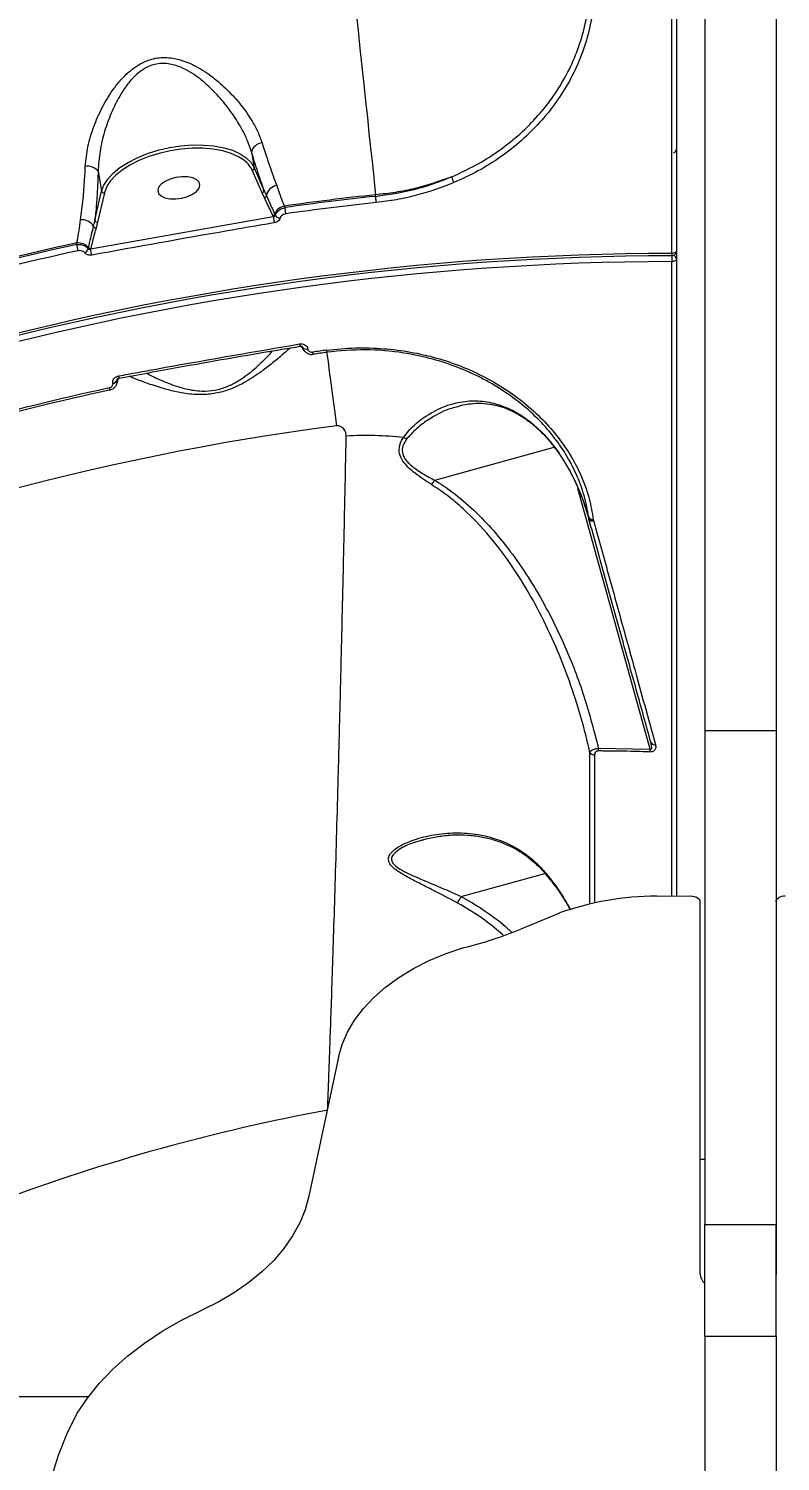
# Model space of a CAD drawing. Header units: millimetres. Extents: x -10374 to 11119, y -8221 to 9433.
# Drawn here: x 1951.5 to 2109.9, y -1887.1 to -1585.2 of the extents above; entities that cross this region are included whole.
import ezdxf

# ---------------------------------------------------------------- set-up
doc = ezdxf.new("R2010")
doc.units = ezdxf.units.MM
for name, color, linetype in [('DIKOM_ОБЪЕКТ', 7, 'Continuous'), ('DIKOM_РАЗМЕР_ЗОНА', 7, 'Continuous'), ('DIKOM_РАЗМЕР_ОБЪЕКТА', 7, 'Continuous')]:
    doc.layers.add(name, color=color, linetype=linetype)
doc.styles.add('style1', font='arial.ttf', dxfattribs={"width": 0.8})
doc.dimstyles.new('1-50', dxfattribs={"dimtxt": 300, "dimasz": 200, "dimexe": 100, "dimexo": 0, "dimgap": 100, "dimtad": 0, "dimdec": 0, "dimtxsty": 'style1', "dimcen": 0, "dimclrd": 7, "dimclre": 7, "dimadec": 1, "dimazin": 2, "dimtfac": 1, "dimtdec": 0, "dimtmove": 1, "dimatfit": 3, "dimfxl": 0, "dimlwd": 25, "dimlwe": 18, "dimarcsym": 0})

# ---------------------------------------------------------------- blocks, each defined once
blk = doc.blocks.new('*D16')
at = {"layer": 'Defpoints', "color": 0, "transparency": 16777216}
for p in [(-9045.1, 5161.67), (3694.49, 5161.67), (1813.16, -6719.94)]:
    blk.add_point(p, dxfattribs=at)
at = {"layer": 'DIKOM_РАЗМЕР_ОБЪЕКТА', "color": 7, "lineweight": 18, "transparency": 16777216}
for p, q in [((3694.49, 5161.67), (-9145.1, 5161.67)), ((1813.16, -6719.94), (-9145.1, -6719.94))]:
    blk.add_line(p, q, dxfattribs=at)
at = {"layer": 'DIKOM_РАЗМЕР_ОБЪЕКТА', "color": 7, "lineweight": 25, "transparency": 16777216}
for p, q in [((-9045.1, 4961.67), (-9045.1, -0.45)), ((-9045.1, -6519.94), (-9045.1, -1080.23))]:
    blk.add_line(p, q, dxfattribs=at)
at = {"layer": 'DIKOM_РАЗМЕР_ОБЪЕКТА', "color": 7, "transparency": 16777216}
for points in [[(-9078.43, 4961.67), (-9011.76, 4961.67), (-9045.1, 5161.67)], [(-9078.43, -6519.94), (-9011.76, -6519.94), (-9045.1, -6719.94)]]:
    blk.add_solid(points, dxfattribs=at)
at = {"layer": 'DIKOM_РАЗМЕР_ОБЪЕКТА', "color": 0, "transparency": 16777216, "insert": (-9045.1, -540.34), "char_height": 300, "attachment_point": 5, "rotation": 90, "style": 'style1'}
blk.add_mtext('11900', dxfattribs=at)
blk = doc.blocks.new('*D15')
at = {"layer": 'Defpoints', "color": 0, "transparency": 16777216}
for p in [(-5227.87, 8308.78), (9119.43, -1150.4), (-5227.87, -1991.82)]:
    blk.add_point(p, dxfattribs=at)
at = {"layer": 'DIKOM_РАЗМЕР_ОБЪЕКТА', "color": 7, "lineweight": 18, "transparency": 16777216}
for p, q in [((-5227.87, -1991.82), (-5227.87, 8408.78)), ((9119.43, -1150.4), (9119.43, 8408.78))]:
    blk.add_line(p, q, dxfattribs=at)
at = {"layer": 'DIKOM_РАЗМЕР_ОБЪЕКТА', "color": 7, "lineweight": 25, "transparency": 16777216}
for p, q in [((-5027.87, 8308.78), (187.44, 8308.78)), ((8919.43, 8308.78), (1267.22, 8308.78))]:
    blk.add_line(p, q, dxfattribs=at)
at = {"layer": 'DIKOM_РАЗМЕР_ОБЪЕКТА', "color": 7, "transparency": 16777216}
for points in [[(-5027.87, 8342.11), (-5027.87, 8275.44), (-5227.87, 8308.78)], [(8919.43, 8342.11), (8919.43, 8275.44), (9119.43, 8308.78)]]:
    blk.add_solid(points, dxfattribs=at)
at = {"layer": 'DIKOM_РАЗМЕР_ОБЪЕКТА', "color": 0, "transparency": 16777216, "insert": (727.33, 8308.78), "char_height": 300, "attachment_point": 5, "style": 'style1'}
blk.add_mtext('14350', dxfattribs=at)
blk = doc.blocks.new('*D14')
at = {"layer": 'Defpoints', "color": 0, "transparency": 16777216}
for p in [(-7515.85, 9236.32), (11119.43, -1423.4), (-7515.85, -2401.58)]:
    blk.add_point(p, dxfattribs=at)
at = {"layer": 'DIKOM_РАЗМЕР_ЗОНА', "color": 7, "lineweight": 18, "transparency": 16777216}
for p, q in [((-7515.85, -2401.58), (-7515.85, 9336.32)), ((11119.43, -1423.4), (11119.43, 9336.32))]:
    blk.add_line(p, q, dxfattribs=at)
at = {"layer": 'DIKOM_РАЗМЕР_ЗОНА', "color": 7, "lineweight": 25, "transparency": 16777216}
for p, q in [((-7315.85, 9236.32), (77.56, 9236.32)), ((10919.43, 9236.32), (1157.34, 9236.32))]:
    blk.add_line(p, q, dxfattribs=at)
at = {"layer": 'DIKOM_РАЗМЕР_ЗОНА', "color": 7, "transparency": 16777216}
for points in [[(-7315.85, 9269.65), (-7315.85, 9202.98), (-7515.85, 9236.32)], [(10919.43, 9269.65), (10919.43, 9202.98), (11119.43, 9236.32)]]:
    blk.add_solid(points, dxfattribs=at)
at = {"layer": 'DIKOM_РАЗМЕР_ЗОНА', "color": 0, "transparency": 16777216, "insert": (617.45, 9236.32), "char_height": 300, "attachment_point": 5, "style": 'style1'}
blk.add_mtext('18650', dxfattribs=at)
blk = doc.blocks.new('*D13')
at = {"layer": 'Defpoints', "color": 0, "transparency": 16777216}
for p in [(-10176.97, 7112.81), (3082.33, 7112.81), (2015.48, -8221.4)]:
    blk.add_point(p, dxfattribs=at)
at = {"layer": 'DIKOM_РАЗМЕР_ЗОНА', "color": 7, "lineweight": 18, "transparency": 16777216}
for p, q in [((3082.33, 7112.81), (-10276.97, 7112.81)), ((2015.48, -8221.4), (-10276.97, -8221.4))]:
    blk.add_line(p, q, dxfattribs=at)
at = {"layer": 'DIKOM_РАЗМЕР_ЗОНА', "color": 7, "lineweight": 25, "transparency": 16777216}
for p, q in [((-10176.97, 6912.81), (-10176.97, -14.41)), ((-10176.97, -8021.4), (-10176.97, -1094.19))]:
    blk.add_line(p, q, dxfattribs=at)
at = {"layer": 'DIKOM_РАЗМЕР_ЗОНА', "color": 7, "transparency": 16777216}
for points in [[(-10210.3, 6912.81), (-10143.64, 6912.81), (-10176.97, 7112.81)], [(-10210.3, -8021.4), (-10143.64, -8021.4), (-10176.97, -8221.4)]]:
    blk.add_solid(points, dxfattribs=at)
at = {"layer": 'DIKOM_РАЗМЕР_ЗОНА', "color": 0, "transparency": 16777216, "insert": (-10176.97, -554.3), "char_height": 300, "attachment_point": 5, "rotation": 90, "style": 'style1'}
blk.add_mtext('15300', dxfattribs=at)

msp = doc.modelspace()

# ---------------------------------------------------------------- linework, layer by layer
at = {"layer": 'DIKOM_ОБЪЕКТ', "color": 7, "linetype": 'Continuous', "lineweight": 15}
for p, q in [((2088, -1486.61), (2088, -1767.95)), ((2094, -1507.4), (2094, -1733.06)), ((2108.99, -1562.22), (2108.99, -1847.67)), ((1998.44, -1611.11), (1999.03, -1614.49)), ((2000.67, -1619.76), (1998.62, -1615.03)), ((1999.03, -1614.49), (2001.08, -1619.21)), ((1966.13, -1615.2), (1966.87, -1619.41)), ((1965.46, -1625.56), (1966.87, -1619.41)), ((1967.44, -1619.81), (1966.02, -1625.95)), ((2001.18, -1620.83), (2000.67, -1619.76)), ((2024.6, -1620.52), (2024.6, -1620.19)), ((2005.38, -1622.56), (2005.52, -1622.88)), ((1964.55, -1631.59), (2003.03, -1624.79)), ((1966.02, -1625.95), (1965.71, -1627.14)), ((2003.03, -1624.79), (2002.96, -1624.62)), ((2003.35, -1624.28), (2003.45, -1624.52)), ((1961.56, -1630.7), (1961.64, -1630.35)), ((1964.57, -1631.53), (1964.55, -1631.59)), ((2008.67, -1652.1), (2008.67, -1652.09)), ((2009.15, -1652.24), (2009.27, -1652.39)), ((2009.27, -1652.36), (2009.18, -1652.2)), ((2009.27, -1652.39), (2009.27, -1652.36)), ((2010.3, -1652.64), (2010.3, -1652.66)), ((1969.23, -1659.9), (1969.23, -1659.88)), ((1970.1, -1659.29), (1970.17, -1659.1)), ((1970.12, -1659.13), (1970.1, -1659.27)), ((1970.1, -1659.27), (1970.1, -1659.29)), ((1970.57, -1658.81), (1970.57, -1658.81)), ((1968.45, -1660.9), (1968.55, -1661.36)), ((2037.05, -1680.33), (2062.23, -1673.35)), ((2062.49, -1673.59), (2063.26, -1674.67)), ((2062.49, -1673.67), (2063.25, -1674.75)), ((2082.49, -1737), (2067.25, -1682.05)), ((2069.55, -1688.48), (2069.51, -1688.21)), ((2069.55, -1688.5), (2069.55, -1688.48)), ((2069.55, -1688.5), (2069.56, -1688.52)), ((2070.47, -1688.57), (2070.53, -1688.84)), ((2070.53, -1688.84), (2070.54, -1688.88)), ((2094, -1733.06), (2109, -1733.06)), ((2094, -1733.06), (2094, -1837.19)), ((2109, -1733.06), (2109, -1837.19)), ((2071.57, -1736.8), (2082.49, -1737)), ((2034.67, -1756.12), (2034.44, -1756.18)), ((2042.65, -1768.07), (2060.29, -1763.18)), ((2083.85, -1767.96), (2090.99, -1767.93)), ((2063.35, -1771.53), (2055.18, -1774.91)), ((2093, -1847.49), (2093, -1769.22)), ((2016.79, -1801.92), (2010.55, -1831.23)), ((2093, -1823.4), (2094, -1823.4)), ((2094, -1837.19), (2109, -1837.19)), ((2094, -1860.73), (2094, -1837.19)), ((2109, -1860.73), (2109, -1837.19)), ((2094, -1860.73), (2109, -1860.73)), ((2094, -1860.73), (2094, -1904.28)), ((2109, -1860.73), (2109, -1904.28)), ((1912.78, -1873.4), (1964.12, -1873.4))]:
    msp.add_line(p, q, dxfattribs=at)
at = {"layer": 'DIKOM_ОБЪЕКТ', "color": 7, "linetype": 'Continuous', "lineweight": 15, "flags": 128}
for points in [[(2019.32, -1570.78), (2019.7, -1574.37), (2020.1, -1578.05), (2020.5, -1581.81), (2020.91, -1585.6), (2021.31, -1589.4), (2021.71, -1593.16), (2022.11, -1596.85), (2022.49, -1600.44), (2022.86, -1603.9), (2023.21, -1607.19), (2023.54, -1610.29), (2023.85, -1613.17), (2024.13, -1615.79), (2024.38, -1618.14), (2024.6, -1620.19)], [(1966.87, -1619.41), (1967.34, -1618.14), (1968.15, -1616.87), (1969.29, -1615.63), (1970.73, -1614.45), (1972.44, -1613.36), (1974.38, -1612.37), (1976.52, -1611.51), (1978.79, -1610.8), (1981.16, -1610.26), (1983.57, -1609.89), (1985.98, -1609.7), (1988.31, -1609.71), (1990.53, -1609.9), (1992.59, -1610.27), (1994.44, -1610.82), (1996.04, -1611.54), (1997.36, -1612.4), (1998.36, -1613.39), (1999.03, -1614.49)], [(1996.53, -1612.66), (1995.72, -1612.17), (1994.17, -1611.47), (1992.38, -1610.94), (1990.38, -1610.58), (1988.23, -1610.39), (1985.96, -1610.39), (1983.63, -1610.57), (1981.3, -1610.93), (1979, -1611.46), (1976.79, -1612.14), (1974.72, -1612.98), (1972.84, -1613.93), (1971.18, -1615), (1969.78, -1616.14), (1968.68, -1617.34), (1968.23, -1617.97)], [(1968.23, -1617.97), (1967.89, -1618.57), (1967.44, -1619.81)], [(1983.74, -1620.9), (1984.96, -1620.56), (1986.03, -1620.07), (1986.87, -1619.48), (1987.4, -1618.82), (1987.59, -1618.15), (1987.42, -1617.53), (1986.9, -1617.01), (1986.08, -1616.63), (1985.02, -1616.41), (1983.8, -1616.38), (1982.54, -1616.55), (1981.32, -1616.88), (1980.25, -1617.37), (1979.42, -1617.97), (1978.88, -1618.62), (1978.69, -1619.29), (1978.86, -1619.91), (1979.38, -1620.43), (1980.21, -1620.82), (1981.27, -1621.03), (1982.48, -1621.06), (1983.74, -1620.9)], [(2024.75, -1621.85), (2024.73, -1621.67), (2024.71, -1621.48), (2024.69, -1621.29), (2024.67, -1621.11), (2024.65, -1620.93), (2024.63, -1620.77), (2024.62, -1620.63), (2024.6, -1620.52)], [(2005.7, -1624.19), (2005.68, -1624.02), (2005.65, -1623.83), (2005.63, -1623.64), (2005.6, -1623.46), (2005.58, -1623.28), (2005.55, -1623.12), (2005.53, -1622.99), (2005.52, -1622.88)], [(2088, -1632.04), (2087.98, -1632.14), (2087.92, -1632.23), (2087.83, -1632.31), (2087.71, -1632.39), (2087.56, -1632.45), (2087.38, -1632.5), (2087.2, -1632.53), (2087, -1632.54)], [(2087, -1632.54), (2087, -1632.7), (2087, -1632.83), (2087, -1632.93), (2087, -1633), (2087, -1633.04), (2087, -1633.04)], [(2087, -1633.04), (2087, -1633.16), (2087, -1633.33), (2087, -1633.51), (2087, -1633.71), (2087, -1633.9), (2087, -1634.09), (2087, -1634.27)], [(2088, -1633.77), (2087.98, -1633.87), (2087.92, -1633.96), (2087.83, -1634.05), (2087.71, -1634.13), (2087.56, -1634.19), (2087.38, -1634.23), (2087.2, -1634.26), (2087, -1634.27)], [(2014.26, -1652.95), (2014.28, -1653.08), (2014.3, -1653.19), (2014.31, -1653.29), (2014.32, -1653.35), (2014.32, -1653.4), (2014.32, -1653.41)], [(2014.32, -1653.41), (2014.35, -1653.64), (2014.58, -1655.37), (2014.85, -1657.44), (2015.17, -1659.85), (2015.53, -1662.56), (2015.92, -1665.57), (2016.35, -1668.85)], [(2063.26, -1674.67), (2063.26, -1674.75), (2063.26, -1674.75)], [(2070.53, -1688.84), (2070.36, -1688.86), (2070.19, -1688.87), (2070.03, -1688.85), (2069.89, -1688.81), (2069.76, -1688.75), (2069.66, -1688.67), (2069.59, -1688.58), (2069.55, -1688.5)], [(2090.99, -1767.93), (2091.38, -1767.96), (2091.76, -1768.03), (2092.1, -1768.15), (2092.41, -1768.31), (2092.66, -1768.5), (2092.85, -1768.73), (2092.96, -1768.97), (2093, -1769.22)], [(2109, -1769.16), (2109.04, -1768.91), (2109.14, -1768.68), (2109.32, -1768.46), (2109.56, -1768.27), (2109.85, -1768.11), (2110.18, -1767.99), (2110.54, -1767.91), (2110.92, -1767.88)], [(2016.79, -1801.92), (2017.56, -1799.26), (2018.69, -1796.64), (2020.19, -1794.1), (2022.04, -1791.66), (2024.22, -1789.34), (2026.72, -1787.15), (2029.52, -1785.11), (2032.59, -1783.25), (2035.9, -1781.57), (2039.44, -1780.09), (2043.17, -1778.82)], [(2010.55, -1831.23), (2009.76, -1834.06), (2008.61, -1836.85), (2007.12, -1839.56), (2005.29, -1842.19), (2003.13, -1844.72), (2000.66, -1847.12), (1997.89, -1849.38), (1994.84, -1851.5), (1991.54, -1853.44), (1988, -1855.21)], [(1961.73, -1876.94), (1963.88, -1873.74), (1966.38, -1870.64), (1969.22, -1867.67), (1972.39, -1864.84), (1975.88, -1862.17), (1979.65, -1859.66), (1983.7, -1857.34), (1988, -1855.21)], [(1966.96, -1939.53), (1964.08, -1935.33), (1961.57, -1931.03), (1959.43, -1926.65), (1957.67, -1922.2), (1956.3, -1917.69), (1955.33, -1913.14), (1954.75, -1908.57), (1954.56, -1903.98), (1954.77, -1899.39), (1955.38, -1894.81), (1956.39, -1890.27), (1957.78, -1885.76), (1959.57, -1881.32), (1961.73, -1876.94)]]:
    msp.add_lwpolyline(points, dxfattribs=at)
at = {"layer": 'DIKOM_ОБЪЕКТ', "color": 7, "linetype": 'Continuous', "lineweight": 15}
for centre, radius, start, end in [((2088, -2213.4), 646.28, 96.10022, 114.89978), ((2000.93, -1611.83), 2.59, 95.6685, 164.0166), ((2087.12, -1610.5), 0.878, 286.4492, 357.5263), ((1963.88, -1617.12), 2.95, 40.3767, 98.7222), ((1993.35, -1617.57), 5.85, 25.7093, 57.0406), ((1998.53, -1614.54), 0.502, 280.4702, 5.4801), ((2045, -1615.52), 4.43, 191.2687, 208.4329), ((1967.38, -1619.28), 0.526, 194.3839, 276.1128), ((2000.58, -1619.26), 0.502, 280.4773, 5.5051), ((2001.07, -1620.32), 0.527, 282.5638, 355.941), ((2004.2, -1620.85), 2.65, 99.5676, 169.1122), ((2088, -2213.4), 596.59, 96.10022, 97.95988), ((2088, -2213.4), 596.26, 96.10338, 97.95123), ((2005.9, -1625.24), 2.73, 100.9438, 159.4196), ((2088, -2213.4), 594.93, 96.10338, 97.95123), ((1962.73, -1628.28), 2.84, 31.1338, 96.1551), ((1965.67, -1626.59), 0.551, 203.4283, 273.9892), ((1965.97, -1625.43), 0.527, 194.4137, 276.1035), ((2002.84, -1624.09), 0.544, 282.5288, 339.6009), ((2060.39, -1615.99), 58.03, 188.7219, 190.0391), ((2004.7, -1623.66), 1.51, 214.714, 260.6693), ((2088, -2213.4), 580.87, 90.09855, 120.90145), ((2088, -2213.4), 596.59, 102.22853, 108.77147), ((2088, -2213.4), 596.26, 102.24313, 108.75687), ((2088, -2213.4), 594.93, 102.24313, 108.75687), ((2088, -2213.4), 580.37, 90.09855, 105.5), ((2075.06, -1606.76), 116, 191.9107, 192.5678), ((1961.93, -1633.18), 2.85, 40.5685, 95.9948), ((1962.47, -1631.05), 1.65, 302.0384, 342.7885), ((1964.53, -1630.96), 0.567, 220.2557, 274.2711), ((1914.08, -1641.8), 51.49, 9.9502, 11.4344), ((2087, -1632.04), 1, 270.0986, 285.5), ((2087, -1632.04), 1, 285.5, 0), ((2087.12, -1633.81), 0.882, 2.5576, 75.2509), ((2088, -2213.4), 579.13, 90.09885, 120.90115), ((2014.49, -1650.72), 5.98, 188.7819, 193.2854), ((2010, -1651.68), 1.01, 223.0478, 286.954), ((2010.01, -1651.7), 1.01, 223.0433, 286.9539), ((2088, -2213.4), 565.29, 97.4952, 97.7903), ((2037.95, -1649.94), 26.79, 187.2832, 188.2774), ((2088, -2213.4), 564.82, 97.4952, 97.7903), ((1969.17, -1658.88), 1.01, 273.0417, 336.9621), ((1969.18, -1658.9), 1.01, 273.0315, 336.9761), ((1965.33, -1659.4), 5.27, 6.4114, 11.517), ((2088, -2213.4), 565.29, 102.2097, 108.7903), ((2088, -2213.4), 564.82, 102.2097, 108.7903), ((2088, -2213.4), 549.25, 97.4952, 113.5048), ((2022.66, -1749.69), 78.77, 84.3016, 93.0876), ((2031.7, -1668.9), 2.7, 243.0855, 259.6408), ((2070.28, -1687.59), 0.995, 218.8706, 280.9187), ((2070.27, -1688.11), 0.815, 209.6366, 289.8088), ((2083.38, -1735.23), 0.837, 203.5839, 284.0543), ((2070.65, -1737.17), 1.03, 211.0879, 274.6706), ((2057.18, -1736.65), 14.39, 357.0877, 359.4329), ((2069.2, -1736.51), 13.3, 355.328, 357.8753), ((2084.21, -1830.76), 62.8, 90.3355, 109.4029), ((2024.7, -1701.72), 79.28, 283.4784, 292.6161), ((2088, -2213.4), 407, 100.4016, 110.5976), ((2095.99, -1847.38), 2.99, 181.942, 228.3145)]:
    msp.add_arc(centre, radius, start, end, dxfattribs=at)
for points, knots in [([(2087, -1632.54), (2087, -1628.54), (2087, -1617.71), (2087, -1599.48), (2087, -1577.76), (2087, -1555.51), (2087, -1532.85), (2087, -1509.87), (2087, -1493.27), (2087, -1484.31), (2087, -1483.14)], [0, 0, 0, 0, 0.086423, 0.234598, 0.38324, 0.53212, 0.681, 0.829642, 0.977817, 1, 1, 1, 1]), ([(2040.66, -1616.39), (2042.34, -1615.62), (2045.7, -1614.08), (2050.34, -1611.16), (2054.63, -1607.83), (2058.46, -1604.07), (2061.81, -1599.93), (2064.62, -1595.48), (2066.86, -1590.75), (2068.49, -1585.81), (2069.59, -1580.57), (2069.74, -1576.95), (2069.82, -1575.07)], [0, 0, 0, 0, 0.09928, 0.198876, 0.298152, 0.397422, 0.497008, 0.596272, 0.695087, 0.794221, 0.893033, 1, 1, 1, 1]), ([(2070.83, -1575.4), (2070.74, -1577.32), (2070.59, -1581.02), (2069.47, -1586.38), (2067.81, -1591.43), (2065.53, -1596.27), (2062.66, -1600.82), (2059.25, -1605.04), (2055.35, -1608.88), (2050.98, -1612.29), (2046.24, -1615.27), (2042.82, -1616.85), (2041.11, -1617.63)], [0, 0, 0, 0, 0.107083, 0.205973, 0.305184, 0.404077, 0.503338, 0.602917, 0.702181, 0.801349, 0.900834, 1, 1, 1, 1]), ([(1963.43, -1614.2), (1963.57, -1612.82), (1963.84, -1610.05), (1965.12, -1605.89), (1966.84, -1601.92), (1968.75, -1598.71), (1970.68, -1596.19), (1972.37, -1594.46), (1974.12, -1593.1), (1976.23, -1591.9), (1979, -1591.13), (1982.01, -1591.32), (1984.61, -1592.09), (1987.34, -1593.36), (1990.34, -1595.34), (1993.49, -1598.12), (1996.3, -1601.24), (1998.39, -1604.25), (1999.84, -1606.94), (2000.39, -1608.48), (2000.67, -1609.25)], [0, 0, 0, 0, 0.075448, 0.15103, 0.221386, 0.291723, 0.334657, 0.377544, 0.410428, 0.443256, 0.49625, 0.549079, 0.588988, 0.628973, 0.696944, 0.765008, 0.836351, 0.907629, 0.953829, 1, 1, 1, 1]), ([(1998.44, -1611.11), (1998.18, -1610.35), (1997.67, -1608.81), (1996.35, -1606.11), (1994.48, -1603.06), (1991.98, -1599.87), (1989.17, -1596.99), (1986.53, -1594.89), (1984.08, -1593.5), (1981.81, -1592.64), (1979.13, -1592.35), (1976.7, -1593.07), (1974.9, -1594.24), (1973.41, -1595.58), (1971.98, -1597.31), (1970.36, -1599.82), (1968.79, -1603.02), (1967.41, -1606.94), (1966.4, -1611.07), (1966.22, -1613.81), (1966.13, -1615.2)], [0, 0, 0, 0, 0.046879, 0.094488, 0.166787, 0.240771, 0.308685, 0.378022, 0.416343, 0.455548, 0.504914, 0.554034, 0.584908, 0.61674, 0.658911, 0.701801, 0.772713, 0.845076, 0.921411, 1, 1, 1, 1]), ([(2001.08, -1619.21), (2000.65, -1617.98), (1999.79, -1615.49), (1998.89, -1612.58), (1998.44, -1611.11)], [0, 0, 0, 0, 0.496057, 1, 1, 1, 1]), ([(2000.67, -1609.25), (2001.19, -1610.88), (2002.26, -1614.18), (2003.25, -1616.87), (2003.76, -1618.24)], [0, 0, 0, 0, 0.494245, 1, 1, 1, 1]), ([(1962.43, -1625.45), (1962.62, -1624.02), (1962.97, -1621.39), (1963.27, -1617.5), (1963.39, -1615.12), (1963.43, -1614.2)], [0, 0, 0, 0, 0.425118, 0.77808, 1, 1, 1, 1]), ([(1966.13, -1615.2), (1966.09, -1616.46), (1966, -1618.98), (1965.77, -1622.44), (1965.56, -1624.53), (1965.46, -1625.56)], [0, 0, 0, 0, 0.33576, 0.674759, 1, 1, 1, 1]), ([(2040.66, -1616.39), (2038.11, -1617.29), (2034.25, -1618.66), (2028.8, -1619.74), (2026, -1620.04), (2024.6, -1620.19)], [0, 0, 0, 0, 0.492786, 0.746392, 1, 1, 1, 1]), ([(2024.6, -1620.52), (2027.32, -1620.12), (2031.44, -1619.51), (2036.76, -1617.93), (2039.36, -1616.9), (2040.66, -1616.39)], [0, 0, 0, 0, 0.492804, 0.746399, 1, 1, 1, 1]), ([(2041.11, -1617.63), (2038.51, -1618.6), (2034.57, -1620.08), (2029.03, -1621.29), (2026.17, -1621.66), (2024.75, -1621.85)], [0, 0, 0, 0, 0.492769, 0.746382, 1, 1, 1, 1]), ([(2001.08, -1619.21), (2001.15, -1619.38), (2001.31, -1619.76), (2001.49, -1620.14), (2001.59, -1620.35)], [0, 0, 0, 0, 0.435295, 1, 1, 1, 1]), ([(2002.96, -1624.62), (2002.81, -1624.29), (2002.25, -1623.01), (2001.63, -1621.75), (2001.18, -1620.83)], [0, 0, 0, 0, 0.264693, 1, 1, 1, 1]), ([(2001.59, -1620.35), (2001.67, -1620.52), (2002.06, -1621.33), (2002.64, -1622.65), (2003.13, -1623.78), (2003.35, -1624.28)], [0, 0, 0, 0, 0.122281, 0.611438, 1, 1, 1, 1]), ([(2003.76, -1618.24), (2004.24, -1619.61), (2004.78, -1621.17), (2005.32, -1622.41), (2005.38, -1622.56)], [0, 0, 0, 0, 0.882137, 1, 1, 1, 1]), ([(2003.45, -1624.52), (2003.49, -1624.43), (2003.62, -1624.1), (2004.01, -1623.59), (2004.69, -1623.09), (2005.24, -1622.95), (2005.52, -1622.88)], [0, 0, 0, 0, 0.110615, 0.406321, 0.703514, 1, 1, 1, 1]), ([(1961.64, -1630.35), (1961.67, -1630.19), (1961.86, -1629.4), (1962.11, -1627.84), (1962.32, -1626.25), (1962.43, -1625.45)], [0, 0, 0, 0, 0.108887, 0.552804, 1, 1, 1, 1]), ([(1964.09, -1631.33), (1964.13, -1631.16), (1964.33, -1630.29), (1964.67, -1628.8), (1965.01, -1627.44), (1965.17, -1626.81)], [0, 0, 0, 0, 0.117889, 0.589464, 1, 1, 1, 1]), ([(1965.71, -1627.14), (1965.59, -1627.56), (1965.17, -1629.03), (1964.82, -1630.49), (1964.57, -1631.53)], [0, 0, 0, 0, 0.291178, 1, 1, 1, 1]), ([(2003.25, -1626.11), (2002.59, -1626.22), (1999.3, -1626.78), (1986.48, -1628.97), (1974.33, -1631.18), (1964.8, -1632.9)], [0, 0, 0, 0, 0.051229, 0.256126, 1, 1, 1, 1]), ([(1965.17, -1626.81), (1965.21, -1626.62), (1965.32, -1626.21), (1965.41, -1625.79), (1965.46, -1625.56)], [0, 0, 0, 0, 0.440329, 1, 1, 1, 1]), ([(2003.03, -1624.79), (2003.09, -1624.79), (2003.2, -1624.77), (2003.35, -1624.69), (2003.42, -1624.6), (2003.45, -1624.54), (2003.45, -1624.52)], [0, 0, 0, 0, 0.313137, 0.619774, 0.917153, 1, 1, 1, 1]), ([(2004.45, -1625.15), (2004.44, -1625.2), (2004.37, -1625.38), (2004.15, -1625.68), (2003.75, -1625.98), (2003.41, -1626.07), (2003.25, -1626.11)], [0, 0, 0, 0, 0.085627, 0.389335, 0.694876, 1, 1, 1, 1]), ([(2005.7, -1624.19), (2005.54, -1624.23), (2005.2, -1624.31), (2004.79, -1624.6), (2004.55, -1624.9), (2004.47, -1625.1), (2004.45, -1625.15)], [0, 0, 0, 0, 0.296921, 0.594035, 0.889506, 1, 1, 1, 1]), ([(1961.56, -1630.7), (1961.66, -1630.69), (1962.04, -1630.64), (1962.7, -1630.7), (1963.48, -1631), (1963.86, -1631.36), (1964.05, -1631.54)], [0, 0, 0, 0, 0.109192, 0.407962, 0.703145, 1, 1, 1, 1]), ([(1963.34, -1632.45), (1963.23, -1632.34), (1963, -1632.13), (1962.53, -1631.97), (1962.13, -1631.95), (1961.9, -1631.99), (1961.84, -1632)], [0, 0, 0, 0, 0.295419, 0.590388, 0.890108, 1, 1, 1, 1]), ([(1964.8, -1632.9), (1964.76, -1632.91), (1964.55, -1632.95), (1964.16, -1632.93), (1963.69, -1632.77), (1963.46, -1632.55), (1963.34, -1632.45)], [0, 0, 0, 0, 0.081079, 0.390795, 0.695125, 1, 1, 1, 1]), ([(1964.05, -1631.54), (1964.05, -1631.5), (1964.07, -1631.43), (1964.09, -1631.36), (1964.09, -1631.33)], [0, 0, 0, 0, 0.487784, 1, 1, 1, 1]), ([(1964.05, -1631.54), (1964.09, -1631.57), (1964.17, -1631.63), (1964.33, -1631.65), (1964.47, -1631.63), (1964.54, -1631.6), (1964.55, -1631.59)], [0, 0, 0, 0, 0.286592, 0.589697, 0.913772, 1, 1, 1, 1]), ([(2087, -1767.95), (2087, -1767.15), (2087, -1762.02), (2087, -1752.16), (2087, -1738.46), (2087, -1724.61), (2087, -1710.06), (2087, -1694.82), (2087, -1679.06), (2087, -1662.8), (2087, -1647.87), (2087, -1638.21), (2087, -1634.27)], [0, 0, 0, 0, 0.023537, 0.152025, 0.262517, 0.373596, 0.484805, 0.596015, 0.707094, 0.816074, 0.925055, 1, 1, 1, 1]), ([(1970.49, -1658.35), (1971.15, -1658.23), (1974.43, -1657.62), (1987.11, -1655.3), (1999.16, -1653.24), (2008.58, -1651.63)], [0, 0, 0, 0, 0.051713, 0.258555, 1, 1, 1, 1]), ([(1970.57, -1658.83), (1974.74, -1658.06), (1984.89, -1656.18), (1997.59, -1653.95), (2006.13, -1652.54), (2008.67, -1652.12)], [0, 0, 0, 0, 0.328861, 0.800313, 1, 1, 1, 1]), ([(2006.59, -1652.46), (2006.58, -1652.47), (2006.3, -1652.75), (2005.18, -1653.72), (2003.28, -1655.35), (2001.13, -1657.03), (1999.06, -1658.49), (1997.35, -1659.56), (1995.59, -1660.49), (1993.52, -1661.38), (1990.88, -1662.12), (1988.14, -1662.36), (1985.88, -1662.25), (1983.63, -1661.95), (1981.19, -1661.41), (1978.3, -1660.55), (1975.55, -1659.59), (1973.6, -1658.84), (1972.86, -1658.53), (1972.66, -1658.45)], [0, 0, 0, 0, 0.001654, 0.086542, 0.175637, 0.264701, 0.314116, 0.363483, 0.402159, 0.440762, 0.497898, 0.555166, 0.593682, 0.632277, 0.698831, 0.765527, 0.864439, 0.963335, 1, 1, 1, 1]), ([(1976.33, -1657.77), (1976.52, -1657.88), (1977.42, -1658.37), (1979.37, -1659.28), (1981.97, -1660.33), (1984.19, -1661.01), (1986.24, -1661.42), (1988.27, -1661.62), (1990.76, -1661.46), (1993.14, -1660.73), (1994.96, -1659.84), (1996.51, -1658.88), (1998.01, -1657.77), (1999.82, -1656.23), (2001.54, -1654.58), (2002.5, -1653.53), (2002.91, -1653.07)], [0, 0, 0, 0, 0.035496, 0.165064, 0.250878, 0.336483, 0.38456, 0.4325, 0.501932, 0.571257, 0.619367, 0.667599, 0.730938, 0.794351, 0.910767, 1, 1, 1, 1]), ([(2008.58, -1651.63), (2008.75, -1651.62), (2009.1, -1651.59), (2009.59, -1651.74), (2009.99, -1652), (2010.22, -1652.33), (2010.27, -1652.55), (2010.3, -1652.64)], [0, 0, 0, 0, 0.218261, 0.436739, 0.653035, 0.865765, 1, 1, 1, 1]), ([(2008.67, -1652.1), (2008.69, -1652.1), (2008.76, -1652.08), (2008.9, -1652.08), (2009.06, -1652.12), (2009.17, -1652.18), (2009.22, -1652.23), (2009.22, -1652.25), (2009.22, -1652.25)], [0, 0, 0, 0, 0.048868, 0.249943, 0.446346, 0.652357, 0.878726, 1, 1, 1, 1]), ([(2008.77, -1652.09), (2008.88, -1652.2), (2009.11, -1652.46), (2009.4, -1652.87), (2009.56, -1653.09)], [0, 0, 0, 0, 0.457264, 1, 1, 1, 1]), ([(2009.27, -1652.36), (2009.26, -1652.34), (2009.25, -1652.3), (2009.23, -1652.26), (2009.22, -1652.25)], [0, 0, 0, 0, 0.733344, 1, 1, 1, 1]), ([(2009.55, -1653.02), (2009.54, -1653.02), (2009.39, -1652.87), (2009.32, -1652.63), (2009.28, -1652.42), (2009.27, -1652.39)], [0, 0, 0, 0, 0.034179, 0.870395, 1, 1, 1, 1]), ([(2009.55, -1653.02), (2009.68, -1653.17), (2009.94, -1653.49), (2010.56, -1653.76), (2011.09, -1653.86), (2011.38, -1653.79), (2011.44, -1653.78)], [0, 0, 0, 0, 0.273009, 0.590954, 0.916706, 1, 1, 1, 1]), ([(2010.3, -1652.66), (2010.3, -1652.68), (2010.32, -1652.78), (2010.41, -1652.97), (2010.59, -1653.15), (2010.82, -1653.28), (2011.08, -1653.35), (2011.29, -1653.34), (2011.38, -1653.33)], [0, 0, 0, 0, 0.034025, 0.252265, 0.470487, 0.597908, 0.819202, 1, 1, 1, 1]), ([(2014.26, -1652.95), (2016.27, -1652.74), (2020.29, -1652.34), (2026.23, -1652.52), (2031.98, -1653.24), (2037.47, -1654.51), (2042.74, -1656.29), (2047.71, -1658.57), (2052.33, -1661.3), (2056.55, -1664.44), (2060.29, -1667.95), (2063.51, -1671.76), (2066.18, -1675.78), (2068.23, -1679.96), (2069.73, -1684.23), (2070.23, -1687.12), (2070.47, -1688.57)], [0, 0, 0, 0, 0.075108, 0.150217, 0.221284, 0.29258, 0.363646, 0.434771, 0.506123, 0.577249, 0.64834, 0.719659, 0.790751, 0.860429, 0.930319, 1, 1, 1, 1]), ([(2069.51, -1688.21), (2069.24, -1686.66), (2068.69, -1683.54), (2067.01, -1679.07), (2064.78, -1674.85), (2062.04, -1670.93), (2058.77, -1667.26), (2054.99, -1663.91), (2050.77, -1660.92), (2046.17, -1658.34), (2041.22, -1656.22), (2036.01, -1654.57), (2029.78, -1653.28), (2022.48, -1652.62), (2017.04, -1653.11), (2014.32, -1653.35)], [0, 0, 0, 0, 0.076609, 0.153217, 0.224232, 0.295474, 0.366489, 0.437488, 0.508712, 0.579711, 0.650698, 0.721912, 0.792901, 0.896452, 1, 1, 1, 1]), ([(1968.45, -1660.9), (1968.45, -1660.9), (1968.56, -1660.88), (1968.77, -1660.8), (1968.99, -1660.63), (1969.15, -1660.42), (1969.25, -1660.18), (1969.24, -1659.99), (1969.23, -1659.9)], [0, 0, 0, 0, 0.00436, 0.219769, 0.4356, 0.568246, 0.79382, 1, 1, 1, 1]), ([(1968.54, -1661.35), (1968.77, -1661.28), (1969.23, -1661.14), (1969.77, -1660.66), (1969.95, -1660.25), (1970.04, -1660.06)], [0, 0, 0, 0, 0.344986, 0.683732, 1, 1, 1, 1]), ([(1969.23, -1659.88), (1969.22, -1659.79), (1969.19, -1659.56), (1969.3, -1659.18), (1969.58, -1658.79), (1969.99, -1658.49), (1970.33, -1658.4), (1970.49, -1658.35)], [0, 0, 0, 0, 0.134256, 0.34697, 0.563268, 0.781777, 1, 1, 1, 1]), ([(1970.1, -1659.29), (1970.13, -1659.48), (1970.16, -1659.74), (1970.05, -1659.98), (1970.02, -1660.04)], [0, 0, 0, 0, 0.722009, 1, 1, 1, 1]), ([(1970.07, -1660.06), (1970.14, -1659.81), (1970.27, -1659.32), (1970.41, -1659), (1970.47, -1658.84)], [0, 0, 0, 0, 0.496251, 1, 1, 1, 1]), ([(1970.1, -1659.14), (1970.1, -1659.16), (1970.09, -1659.2), (1970.09, -1659.24), (1970.1, -1659.27)], [0, 0, 0, 0, 0.298258, 1, 1, 1, 1]), ([(1970.1, -1659.14), (1970.1, -1659.14), (1970.1, -1659.12), (1970.14, -1659.05), (1970.24, -1658.95), (1970.38, -1658.86), (1970.5, -1658.82), (1970.56, -1658.81), (1970.56, -1658.81)], [0, 0, 0, 0, 0.148989, 0.395634, 0.59126, 0.793677, 0.99784, 1, 1, 1, 1]), ([(2030.48, -1671.3), (2031.19, -1670.42), (2032.6, -1668.66), (2035.67, -1666.42), (2039.26, -1664.57), (2043.27, -1663.59), (2047.13, -1663.57), (2050.59, -1664.31), (2053.79, -1665.7), (2056.55, -1667.45), (2059.03, -1669.56), (2060.96, -1671.6), (2062.06, -1673.03), (2062.49, -1673.59)], [0, 0, 0, 0, 0.089955, 0.180155, 0.306842, 0.433484, 0.539377, 0.645177, 0.730569, 0.815882, 0.88573, 0.955517, 1, 1, 1, 1]), ([(2042.02, -1664.84), (2041.54, -1664.95), (2039.56, -1665.38), (2036.73, -1666.9), (2033.52, -1669.04), (2031.99, -1670.71), (2031.21, -1671.55)], [0, 0, 0, 0, 0.120164, 0.49099, 0.743216, 1, 1, 1, 1]), ([(2042.01, -1664.77), (2042.35, -1664.67), (2043.41, -1664.34), (2045.23, -1664.12), (2047.46, -1664.1), (2049.58, -1664.42), (2051.63, -1665.01), (2053.62, -1665.86), (2055.6, -1666.98), (2057.47, -1668.34), (2059.16, -1669.82), (2060.7, -1671.43), (2061.79, -1672.71), (2062.35, -1673.52), (2062.47, -1673.69)], [0, 0, 0, 0, 0.050195, 0.161286, 0.270345, 0.376215, 0.46734, 0.564172, 0.657329, 0.746141, 0.830753, 0.902813, 0.979291, 1, 1, 1, 1]), ([(2018.41, -1671.03), (2018.4, -1670.83), (2018.38, -1670.42), (2018.17, -1669.87), (2017.85, -1669.44), (2017.47, -1669.12), (2017.07, -1668.92), (2016.68, -1668.83), (2016.46, -1668.84), (2016.35, -1668.85)], [0, 0, 0, 0, 0.19439, 0.403694, 0.553893, 0.690995, 0.835053, 0.921931, 1, 1, 1, 1]), ([(2014.51, -1812.63), (2014.53, -1812.18), (2014.56, -1811.24), (2014.68, -1808.16), (2014.83, -1803.9), (2015.03, -1798.47), (2015.25, -1792.04), (2015.51, -1784.43), (2015.79, -1775.61), (2016.1, -1765.61), (2016.42, -1754.7), (2016.74, -1742.97), (2017.07, -1730.53), (2017.4, -1717.1), (2017.74, -1702.67), (2018.08, -1687.34), (2018.3, -1676.47), (2018.41, -1671.03)], [0, 0, 0, 0, 0.066685, 0.136709, 0.206734, 0.272502, 0.338322, 0.404091, 0.471776, 0.539517, 0.607203, 0.671782, 0.736408, 0.800987, 0.867308, 0.933679, 1, 1, 1, 1]), ([(2036.4, -1681.27), (2035.2, -1680.5), (2033.53, -1679.42), (2031.66, -1677.84), (2030.5, -1676.61), (2029.63, -1675.11), (2029.48, -1673.29), (2030.01, -1672.04), (2030.43, -1671.38), (2030.48, -1671.3)], [0, 0, 0, 0, 0.286509, 0.400269, 0.516301, 0.657464, 0.799395, 0.976354, 1, 1, 1, 1]), ([(2031.21, -1671.55), (2030.88, -1672.05), (2030.28, -1672.94), (2030.12, -1674.46), (2030.79, -1676.01), (2032.38, -1677.53), (2034.56, -1678.99), (2036.21, -1679.89), (2037.04, -1680.34), (2037.04, -1680.34)], [0, 0, 0, 0, 0.159557, 0.287536, 0.415042, 0.593465, 0.796213, 0.999727, 1, 1, 1, 1]), ([(2062.49, -1673.59), (2062.49, -1673.6), (2062.48, -1673.64), (2062.5, -1673.65), (2062.52, -1673.66)], [0, 0, 0, 0, 0.251404, 1, 1, 1, 1]), ([(2063.25, -1674.75), (2063.51, -1675.11), (2063.99, -1675.79), (2064.41, -1676.51), (2064.6, -1676.85)], [0, 0, 0, 0, 0.533156, 1, 1, 1, 1]), ([(2063.26, -1674.67), (2064.15, -1676.06), (2065.92, -1678.85), (2067.99, -1683.43), (2069, -1686.61), (2069.51, -1688.21)], [0, 0, 0, 0, 0.331743, 0.663848, 1, 1, 1, 1]), ([(2064.6, -1676.85), (2064.82, -1677.2), (2065.52, -1678.35), (2066.62, -1680.54), (2067.93, -1683.52), (2068.92, -1686.31), (2069.44, -1688.1), (2069.61, -1688.74), (2069.62, -1688.76)], [0, 0, 0, 0, 0.094513, 0.311779, 0.567066, 0.847189, 0.996253, 1, 1, 1, 1]), ([(2036.4, -1681.27), (2036.41, -1681.25), (2036.51, -1681.13), (2036.72, -1680.83), (2036.93, -1680.51), (2037.04, -1680.34)], [0, 0, 0, 0, 0.0844, 0.497386, 1, 1, 1, 1]), ([(2069.76, -1737.71), (2069.55, -1736.79), (2068.75, -1733.32), (2067.08, -1727.35), (2064.5, -1719.9), (2061.43, -1712.62), (2057.83, -1705.51), (2053.65, -1698.65), (2048.79, -1692.13), (2044.09, -1687.17), (2039.88, -1683.59), (2037.56, -1682.05), (2036.4, -1681.27)], [0, 0, 0, 0, 0.041995, 0.159523, 0.277494, 0.395317, 0.51312, 0.633875, 0.754563, 0.875868, 0.937947, 1, 1, 1, 1]), ([(2037.04, -1680.34), (2037.04, -1680.34), (2037.04, -1680.33), (2037.04, -1680.33), (2037.04, -1680.33), (2037.05, -1680.33)], [0, 0, 0, 0, 0.349479, 0.805346, 1, 1, 1, 1]), ([(2037.05, -1680.33), (2037.64, -1680.71), (2039.95, -1682.15), (2043.69, -1685.07), (2048.03, -1689.29), (2052.1, -1694.05), (2055.89, -1699.31), (2060.21, -1706.35), (2064.59, -1715.15), (2068.7, -1725.78), (2070.61, -1733.13), (2071.57, -1736.8)], [0, 0, 0, 0, 0.03107, 0.119839, 0.208954, 0.297929, 0.396823, 0.495742, 0.663633, 0.831972, 1, 1, 1, 1]), ([(2082.61, -1735.57), (2081.59, -1731.9), (2079.56, -1724.56), (2076.34, -1712.98), (2073.02, -1701.01), (2070.71, -1692.68), (2069.56, -1688.51)], [0, 0, 0, 0, 0.249268, 0.498536, 0.749268, 1, 1, 1, 1]), ([(2070.54, -1688.88), (2070.68, -1689.38), (2071.38, -1691.9), (2073.17, -1698.38), (2075.86, -1708.13), (2078.75, -1718.58), (2081.32, -1727.89), (2082.83, -1733.33), (2083.58, -1736.05)], [0, 0, 0, 0, 0.029988, 0.149948, 0.390056, 0.630165, 0.815083, 1, 1, 1, 1]), ([(2082.49, -1737), (2082.5, -1737.01), (2082.53, -1737.02), (2082.58, -1737.03), (2082.61, -1737.03), (2082.65, -1737.02), (2082.69, -1736.99), (2082.75, -1736.9), (2082.79, -1736.69), (2082.77, -1736.36), (2082.71, -1735.98), (2082.64, -1735.7), (2082.61, -1735.57)], [0, 0, 0, 0, 0.025426, 0.051736, 0.078265, 0.086436, 0.115006, 0.152878, 0.302988, 0.490758, 0.749027, 1, 1, 1, 1]), ([(2069.75, -1769.68), (2069.76, -1766.48), (2069.76, -1759.9), (2069.76, -1749.23), (2069.76, -1741.55), (2069.76, -1737.71)], [0, 0, 0, 0, 0.321703, 0.660851, 1, 1, 1, 1]), ([(2069.76, -1737.71), (2069.81, -1737.6), (2069.92, -1737.38), (2070.39, -1737.09), (2070.98, -1736.88), (2071.39, -1736.82), (2071.57, -1736.8)], [0, 0, 0, 0, 0.282957, 0.567541, 0.811249, 1, 1, 1, 1]), ([(2070.73, -1738.2), (2070.73, -1742.02), (2070.73, -1749.66), (2070.73, -1760.08), (2070.73, -1766.44), (2070.72, -1769.44)], [0, 0, 0, 0, 0.345718, 0.691435, 1, 1, 1, 1]), ([(2071.55, -1737.38), (2071.48, -1737.39), (2071.34, -1737.39), (2071.14, -1737.47), (2070.96, -1737.6), (2070.77, -1737.84), (2070.75, -1738.06), (2070.73, -1738.2)], [0, 0, 0, 0, 0.121214, 0.252304, 0.411601, 0.599384, 1, 1, 1, 1]), ([(2082.45, -1737.59), (2081.79, -1737.57), (2078.46, -1737.47), (2074.82, -1737.41), (2071.85, -1737.39), (2071.55, -1737.38)], [0, 0, 0, 0, 0.183155, 0.915887, 1, 1, 1, 1]), ([(2083.58, -1736.05), (2083.62, -1736.31), (2083.68, -1736.69), (2083.46, -1737.16), (2083.21, -1737.41), (2082.88, -1737.55), (2082.63, -1737.6), (2082.49, -1737.59), (2082.45, -1737.59)], [0, 0, 0, 0, 0.402987, 0.573294, 0.745113, 0.853319, 0.961743, 1, 1, 1, 1]), ([(2041.81, -1769.38), (2040.09, -1768.48), (2037.49, -1767.11), (2034.12, -1765.43), (2031.9, -1764.28), (2030.05, -1763.24), (2028.6, -1762.26), (2027.49, -1761.17), (2027.19, -1760.02), (2027.66, -1759.03), (2028.51, -1758.2), (2029.71, -1757.39), (2031.3, -1756.62), (2033.89, -1755.67), (2037.47, -1754.85), (2042.05, -1754.51), (2046.37, -1754.9), (2050.28, -1755.93), (2053.44, -1757.3), (2056.27, -1759.1), (2058.65, -1761.07), (2060.04, -1762.66), (2060.69, -1763.4)], [0, 0, 0, 0, 0.086782, 0.131536, 0.176256, 0.207882, 0.240073, 0.273699, 0.307637, 0.337221, 0.364804, 0.393066, 0.43335, 0.473674, 0.556366, 0.642381, 0.730016, 0.792367, 0.85598, 0.905196, 0.955671, 1, 1, 1, 1]), ([(2034.44, -1756.18), (2033.81, -1756.35), (2032.01, -1756.83), (2029.84, -1757.88), (2028.29, -1759.1), (2027.83, -1760.11), (2028.06, -1760.77), (2028.56, -1761.43), (2029.43, -1762.11), (2031.01, -1762.98), (2033.73, -1764.22), (2037.62, -1765.86), (2040.98, -1767.3), (2042.64, -1768.08), (2042.65, -1768.08)], [0, 0, 0, 0, 0.078265, 0.22387, 0.307943, 0.364784, 0.421169, 0.430288, 0.496005, 0.568292, 0.640833, 0.820197, 0.999854, 1, 1, 1, 1]), ([(2034.43, -1756.15), (2034.71, -1756.06), (2035.89, -1755.72), (2038.08, -1755.31), (2040.99, -1755.01), (2043.93, -1755.05), (2046.78, -1755.4), (2049.5, -1756.06), (2051.95, -1756.95), (2054.12, -1758.02), (2056, -1759.21), (2057.72, -1760.53), (2059.26, -1761.99), (2060.22, -1763.02), (2060.65, -1763.57), (2060.65, -1763.58)], [0, 0, 0, 0, 0.034189, 0.141071, 0.254242, 0.362477, 0.465619, 0.564093, 0.658613, 0.734976, 0.806988, 0.874701, 0.938858, 0.999818, 1, 1, 1, 1]), ([(2060.62, -1763.6), (2061.14, -1764.22), (2062.52, -1765.89), (2064.19, -1768.33), (2065.24, -1770.18), (2065.63, -1770.87)], [0, 0, 0, 0, 0.275781, 0.731912, 1, 1, 1, 1]), ([(2060.69, -1763.4), (2060.68, -1763.42), (2060.66, -1763.46), (2060.63, -1763.53), (2060.66, -1763.55), (2060.67, -1763.56)], [0, 0, 0, 0, 0.162631, 0.505272, 1, 1, 1, 1]), ([(2060.69, -1763.4), (2061.5, -1764.44), (2063.35, -1766.81), (2064.86, -1769.4), (2065.7, -1770.85)], [0, 0, 0, 0, 0.4408, 1, 1, 1, 1]), ([(2041.81, -1769.38), (2041.82, -1769.37), (2041.89, -1769.29), (2042.05, -1769.08), (2042.32, -1768.65), (2042.54, -1768.27), (2042.65, -1768.08)], [0, 0, 0, 0, 0.065912, 0.317243, 0.658589, 1, 1, 1, 1]), ([(2042.65, -1768.08), (2042.65, -1768.08), (2042.65, -1768.07), (2042.65, -1768.07), (2042.65, -1768.07), (2042.65, -1768.07)], [0, 0, 0, 0, 0.306036, 0.712799, 1, 1, 1, 1]), ([(2042.65, -1768.07), (2042.76, -1768.13), (2044.57, -1769.09), (2047.94, -1771.22), (2051.36, -1773.74), (2053, -1775.34), (2053.26, -1775.59)], [0, 0, 0, 0, 0.027508, 0.471771, 0.917497, 1, 1, 1, 1]), ([(2051.5, -1776.21), (2050.23, -1775.12), (2047.22, -1772.55), (2043.79, -1770.54), (2041.81, -1769.38)], [0, 0, 0, 0, 0.421707, 1, 1, 1, 1])]:
    msp.add_open_spline(points, degree=3, knots=knots, dxfattribs=at)

# ---------------------------------------------------------------- dimensions: what is measured, and where the dimension line sits
at = {"layer": 'DIKOM_РАЗМЕР_ЗОНА'}
for base, p1, p2, angle, text, picture, middle in [((-7515.85, 9236.32), (11119.43, -1423.4), (-7515.85, -2401.58), 180, '18650', '*D14', (617.45, 9236.32)), ((-10176.97, 7112.81), (2015.48, -8221.4), (3082.33, 7112.81), 270, '15300', '*D13', (-10176.97, -554.3))]:
    dim = msp.add_linear_dim(base=base, p1=p1, p2=p2, angle=angle, text=text, dimstyle='1-50', override={"dimscale": 1, "dimtix": 0, "dimtofl": 1, "dimtmove": 1, "dimatfit": 3}, dxfattribs=at)
    dim.commit()
    dim.dimension.update_dxf_attribs({"geometry": picture, "text_midpoint": middle, "dimtype": 160})
at = {"layer": 'DIKOM_РАЗМЕР_ОБЪЕКТА'}
for base, p1, p2, angle, text, picture, middle in [((-5227.87, 8308.78), (9119.43, -1150.4), (-5227.87, -1991.82), 180, '14350', '*D15', (727.33, 8308.78)), ((-9045.1, 5161.67), (1813.16, -6719.94), (3694.49, 5161.67), 270, '11900', '*D16', (-9045.1, -540.34))]:
    dim = msp.add_linear_dim(base=base, p1=p1, p2=p2, angle=angle, text=text, dimstyle='1-50', override={"dimscale": 1, "dimtix": 0, "dimtofl": 1, "dimtmove": 1, "dimatfit": 3}, dxfattribs=at)
    dim.commit()
    dim.dimension.update_dxf_attribs({"geometry": picture, "text_midpoint": middle, "dimtype": 160})

doc.saveas('drawing.dxf')
